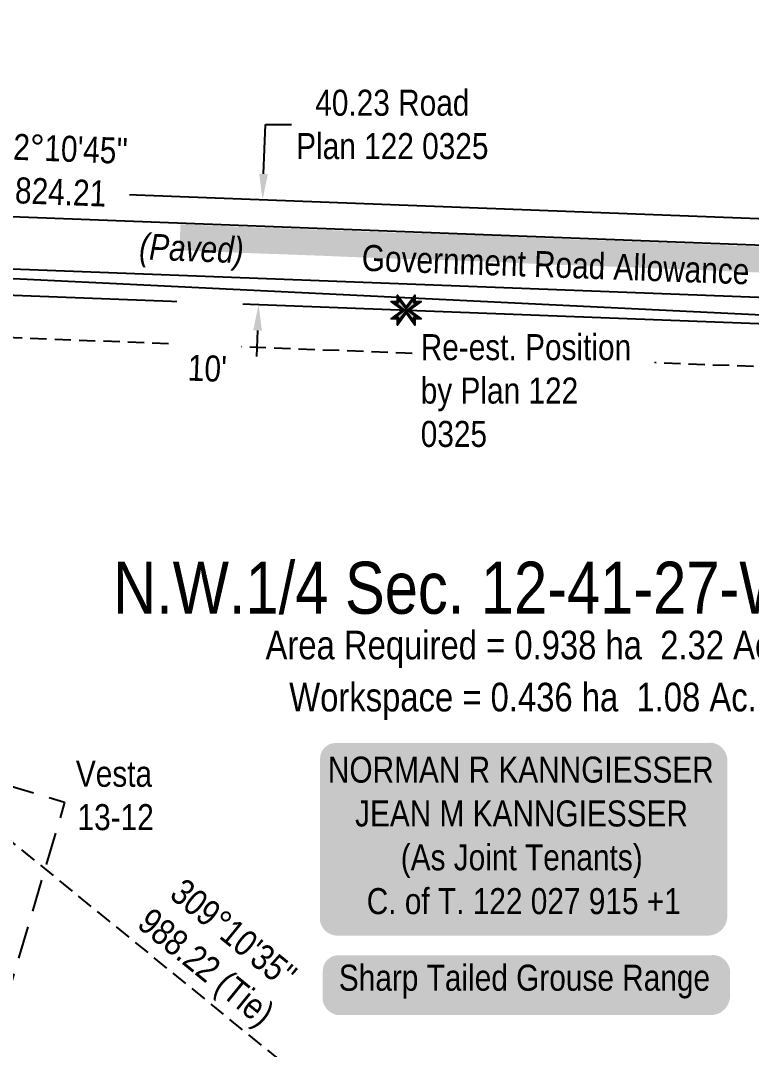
# Model space of a CAD drawing. Extents: x 311053 to 317465, y 5818876 to 5828373.
# Drawn here: x 312247.8 to 312528.6, y 5822313.5 to 5822708.8 of the extents above; entities that cross this region are included whole.
import ezdxf
from ezdxf.enums import TextEntityAlignment as Align

# ---------------------------------------------------------------- set-up
doc = ezdxf.new("R2010")
doc.units = 0
doc.header["$LTSCALE"] = 5
doc.header["$PDSIZE"] = 0.5
for name, pattern in [('foc-ACCESSROAD', [3.75, 2.5, -1.25]), ('foc-TIELINE', [1.875, 1.25, -0.625]), ('UG_PIPE', [1.875, 1.25, -0.625])]:
    doc.linetypes.add(name, pattern=pattern)
doc.layers.get('Defpoints').update_dxf_attribs({"color": 9})
for name, color, linetype in [('AS-OWNER', 7, 'Continuous'), ('AS-PIPE-UG', 44, 'UG_PIPE'), ('AS-ROADS', 254, 'Continuous'), ('AS-TELUS', 224, 'foc-TEL'), ('AS-WILDLIFE-BLOCK', 131, 'Continuous'), ('C-SYMBOL', 7, 'Continuous'), ('C-WS', 13, 'foc-ACCESSROAD'), ('L-AREAREQUIRED', 7, 'Continuous'), ('L-AREAWORK', 5, 'Continuous'), ('L-BD', 7, 'Continuous'), ('L-MON', 1, 'Continuous'), ('L-ROAD-T', 7, 'Continuous'), ('L-SEC', 7, 'Continuous'), ('L-TIE', 7, 'foc-TIELINE'), ('L-TITLEDB', 4, 'Continuous'), ('L-TITLEDB-T', 4, 'Continuous')]:
    doc.layers.add(name, color=color, linetype=linetype)
doc.layers.add('C-WS-T', color=13, linetype='Continuous', lineweight=9)
doc.layers.add('T-TEXT', color=48, linetype='Continuous', lineweight=18)
doc.styles.add('100L', font='ARIALN.TTF', dxfattribs={"height": 11})
doc.styles.add('175L', font='ARIALN.TTF', dxfattribs={"height": 20})
doc.styles.add('80', font='ARIALN.TTF', dxfattribs={"height": 10})
doc.styles.add('80CG', font='ARIALN.TTF', dxfattribs={"height": 10})
doc.styles.add('80L', font='ARIALN.TTF', dxfattribs={"height": 10})
doc.styles.add('80LS', font='ARIALNI.TTF', dxfattribs={"height": 10})
doc.styles.add('foc-LtypeFont', font='ARIALN.TTF', dxfattribs={"height": 7.35})
doc.linetypes.add('foc-TEL', pattern='A,2,-1,["T",foc-LtypeFont,S=0.2,R=0,X=-0.425,Y=-0.75],-1.24,8', length=12.24)
doc.dimstyles.new('Compass 5 000', dxfattribs={"dimscale": 5, "dimtxt": 9, "dimasz": 2, "dimexe": 0.2, "dimexo": 0.0625, "dimgap": 0.5, "dimtad": 0, "dimtih": 1, "dimtoh": 1, "dimzin": 0, "dimdsep": 46, "dimtxsty": '80CG', "dimcen": 0.1, "dimse1": 1, "dimse2": 1, "dimclrd": 256, "dimclrt": 256, "dimaunit": 1, "dimadec": 4, "dimazin": 0, "dimtfac": 0.06, "dimtofl": 0, "dimtmove": 0, "dimatfit": 1, "dimfxl": 0.2, "dimtolj": 1, "dimtzin": 0, "dimlwd": -1, "dimarcsym": 0})

# ---------------------------------------------------------------- blocks, each defined once
blk = doc.blocks.new('*U397')
h = blk.add_hatch(color=59)
edge = h.paths.add_edge_path()
edge.add_line((-71.5, -37), (71.5, -37))
edge.add_arc((71.5, -31), 6, 270, 360)
edge.add_line((77.5, -31), (77.5, 29.5))
edge.add_arc((71.5, 29.5), 6, 0, 90)
edge.add_line((71.5, 35.5), (-71.5, 35.5))
edge.add_arc((-71.5, 29.5), 6, 90, 180)
edge.add_line((-77.5, 29.5), (-77.5, -31))
edge.add_arc((-71.5, -31), 6, 180, 270)
at = {"color": 1, "flags": 128}
blk.add_lwpolyline([(-71.5, -37, 3, 3, 0), (71.5, -37, 3, 3, 0.414214), (77.5, -31, 3, 3, 0), (77.5, 29.5, 3, 0, 0.414214), (71.5, 35.5, 0, 0, 0), (-71.5, 35.5, 0, 0, 0.414214), (-77.5, 29.5, 0, 0, 0), (-77.5, -31, 0, 3, 0.414214)], format="xyseb", close=True, dxfattribs=at)
blk.add_lwpolyline([(-32.21, -14.48, 0, 7.5, 0), (0, 0, 0, 0, 0)], format="xyseb", dxfattribs=at)
at = {"color": 1, "style": '80'}
blk.add_attdef('ENTER_TEXT_001', (-35.99, -5), '', height=10, dxfattribs=at)
blk = doc.blocks.new('*D405')
at = {"layer": 'Defpoints', "color": 0, "transparency": 16777216}
for p in [(312120.27, 5822648.34), (312340.8, 5822639.95), (312118.74, 5822608.14)]:
    blk.add_point(p, dxfattribs=at)
at = {"layer": 'L-TITLEDB-T', "transparency": 16777216}
for p, q in [((312341.18, 5822649.94), (312341.9, 5822668.85)), ((312341.9, 5822668.85), (312351.9, 5822668.85)), ((312338.89, 5822589.76), (312338.51, 5822579.77))]:
    blk.add_line(p, q, dxfattribs=at)
for points in [[(312339.51, 5822650.01), (312342.84, 5822649.88), (312340.8, 5822639.95)], [(312337.22, 5822589.82), (312340.56, 5822589.7), (312339.27, 5822599.75)]]:
    blk.add_solid(points, dxfattribs=at)
at = {"layer": 'L-TITLEDB-T', "transparency": 16777216, "insert": (312390.67, 5822668.85), "char_height": 10, "attachment_point": 5, "style": '80CG'}
blk.add_mtext('\\A1;40.23 Road\\PPlan 122 0325', dxfattribs=at)
blk = doc.blocks.new('TEMP')
h = blk.add_hatch(color=255)
h.dxf.hatch_style = 1
h.paths.add_polyline_path([(0, 0.251), (-0.666, 1.152), (-0.666, 0.666), (-1.152, 0.666), (-0.251, 0), (-1.152, -0.666), (-0.666, -0.666), (-0.666, -1.152), (0, -0.251), (0.666, -1.152), (0.666, -0.666), (1.152, -0.666), (0.251, 0), (1.152, 0.666), (0.666, 0.666), (0.666, 1.152)])
h.paths.add_polyline_path([(0.566, 0.849), (0.566, 0.566), (0.849, 0.566), (0.083, 0), (0.849, -0.566), (0.566, -0.566), (0.566, -0.849), (0, -0.083), (-0.566, -0.849), (-0.566, -0.566), (-0.849, -0.566), (-0.083, 0), (-0.849, 0.566), (-0.566, 0.566), (-0.566, 0.849), (0, 0.083)], flags=16)
h = blk.add_hatch(color=1)
h.dxf.hatch_style = 1
h.paths.add_polyline_path([(0, 0.083), (-0.566, 0.849), (-0.566, 0.566), (-0.849, 0.566), (-0.083, 0), (-0.849, -0.566), (-0.566, -0.566), (-0.566, -0.849), (0, -0.083), (0.566, -0.849), (0.566, -0.566), (0.849, -0.566), (0.083, 0), (0.849, 0.566), (0.566, 0.566), (0.566, 0.849)])
at = {"color": 1}
for p, q in [((-0.083, 0), (0.083, 0)), ((0, 0.083), (0, -0.083))]:
    blk.add_line(p, q, dxfattribs=at)
at = {"color": 255, "flags": 128}
blk.add_lwpolyline([(-0.251, 0), (-1.152, 0.666), (-0.666, 0.666), (-0.666, 1.152), (0, 0.251), (0.666, 1.152), (0.666, 0.666), (1.152, 0.666), (0.251, 0), (1.152, -0.666), (0.666, -0.666), (0.666, -1.152), (0, -0.251), (-0.666, -1.152), (-0.666, -0.666), (-1.152, -0.666)], close=True, dxfattribs=at)
at = {"color": 1, "flags": 128}
blk.add_lwpolyline([(-0.083, 0), (-0.849, 0.566), (-0.566, 0.566), (-0.566, 0.849), (0, 0.083), (0.566, 0.849), (0.566, 0.566), (0.849, 0.566), (0.083, 0), (0.849, -0.566), (0.566, -0.566), (0.566, -0.849), (0, -0.083), (-0.566, -0.849), (-0.566, -0.566), (-0.849, -0.566)], close=True, dxfattribs=at)
blk = doc.blocks.new('*U393')
h = blk.add_hatch(color=255)
edge = h.paths.add_edge_path()
edge.add_line((-71.5, -11.5), (71.5, -11.5))
edge.add_arc((71.5, -5.5), 6, 270, 360)
edge.add_line((77.5, -5.5), (77.5, 4))
edge.add_arc((71.5, 4), 6, 0, 90)
edge.add_line((71.5, 10), (-71.5, 10))
edge.add_arc((-71.5, 4), 6, 90, 180)
edge.add_line((-77.5, 4), (-77.5, -5.5))
edge.add_arc((-71.5, -5.5), 6, 180, 270)
at = {"color": 131, "flags": 128}
blk.add_lwpolyline([(-71.5, -11.5, 3, 3, 0), (71.5, -11.5, 3, 3, 0.414214), (77.5, -5.5, 3, 3, 0), (77.5, 4, 3, 0, 0.414214), (71.5, 10, 0, 0, 0), (-71.5, 10, 0, 0, 0.414214), (-77.5, 4, 0, 0, 0), (-77.5, -5.5, 0, 3, 0.414214)], format="xyseb", close=True, dxfattribs=at)
at = {"color": 131, "style": '80'}
blk.add_attdef('ENTER_TEXT_001', (-35.99, -5), '', height=10, dxfattribs=at)

msp = doc.modelspace()

# ---------------------------------------------------------------- linework, layer by layer
at = {"layer": 'AS-PIPE-UG', "flags": 128}
msp.add_lwpolyline([(312026.73, 5822595.697), (312395.54, 5822581.117), (312644.933, 5822571.599), (312662.128, 5822570.076), (312678.489, 5822570.117), (312693.725, 5822572.163), (312704.449, 5822573.028), (312705.803, 5822585.205), (312705.356, 5822598.504), (312701.814, 5822613.702), (312700.707, 5822625.711), (312702.332, 5822629.348)], dxfattribs=at)
at = {"layer": 'AS-ROADS', "const_width": 9.999, "flags": 128}
msp.add_lwpolyline([(312309.066, 5822625.569), (312319.928, 5822625.118), (312330.929, 5822624.645), (312341.981, 5822624.233), (312353.146, 5822623.849), (312364.434, 5822623.416), (312375.884, 5822622.94), (312387.457, 5822622.494), (312399.099, 5822622.111), (312410.77, 5822621.76), (312422.457, 5822621.376), (312434.24, 5822620.888), (312446.067, 5822620.332), (312457.979, 5822619.854), (312467.988, 5822619.51), (312478.047, 5822619.155), (312488.15, 5822618.77), (312498.273, 5822618.374), (312508.435, 5822617.946), (312518.6, 5822617.519), (312528.793, 5822617.112), (312538.997, 5822616.726)], dxfattribs=at)
at = {"layer": 'AS-TELUS', "flags": 128}
msp.add_lwpolyline([(311893.769, 5822626.762), (312649.014, 5822590.114), (312670.517, 5822589.446), (312684.975, 5822592.438), (312696.468, 5822592.502), (312705.82, 5822592.245), (312715.226, 5822591.72), (312728.131, 5822590.96), (312740.855, 5822590.265), (312751.361, 5822589.815), (312759.75, 5822590.419), (312771.533, 5822589.66), (312782.171, 5822588.665), (312794.489, 5822589.841), (312800.446, 5822590.842), (312817.518, 5822590.459), (312829.176, 5822590.033), (312895.242, 5822587.612)], dxfattribs=at)
at = {"layer": 'C-WS', "flags": 128}
msp.add_lwpolyline([(312151.004, 5822358.726), (312173.648, 5822435.446), (312264.753, 5822408.556), (312242.109, 5822331.836)], close=True, dxfattribs=at)
at = {"layer": 'L-SEC'}
for points in [[(311995.365, 5822643.026), (312798.792, 5822612.462)], [(311994.593, 5822622.926), (312798.026, 5822592.359)]]:
    msp.add_lwpolyline(points, dxfattribs=at)
at = {"layer": 'L-TITLEDB'}
for p, q in [((311995.751, 5822653.071), (312799.175, 5822622.514)), ((311994.208, 5822612.875), (312797.643, 5822582.324))]:
    msp.add_line(p, q, dxfattribs=at)

# ---------------------------------------------------------------- block references
at = {"layer": 'AS-OWNER', "color": 3}
ref = msp.add_blockref('*U397', (312440.39, 5822395.747), dxfattribs=dict(at, xscale=0.9998991, yscale=0.9998991, zscale=0.9998991))
ref.add_attrib('ENTER_TEXT_001', 'NORMAN R KANNGIESSER', (312365.909, 5822416.004), dxfattribs={"layer": '0', "color": 1, "height": 9.99899, "style": '80'})
ref.add_attrib('ENTER_TEXT_002', 'JEAN M KANNGIESSER', (312376.355, 5822399.162), dxfattribs={"layer": '0', "color": 1, "height": 9.99899, "style": '80'})
ref.add_attrib('ENTER_TEXT_003', '(As Joint Tenants)', (312393.914, 5822382.326), dxfattribs={"layer": '0', "color": 1, "height": 9.99899, "style": '80'})
ref.add_attrib('ENTER_TEXT_004', 'C. of T. 122 027 915 +1', (312380.829, 5822365.484), dxfattribs={"layer": '0', "color": 1, "height": 9.99899, "style": '80'})
at = {"layer": 'AS-WILDLIFE-BLOCK', "color": 3}
ref = msp.add_blockref('*U393', (312441.448, 5822339.685), dxfattribs=at)
ref.add_attrib('ENTER_TEXT_001', 'Sharp Tailed Grouse Range', (312370.115, 5822336.066), dxfattribs={"layer": '0', "color": 131, "height": 10, "style": '80'})
at = {"layer": 'L-MON', "xscale": 4.999495499999933, "yscale": 4.999495499999933, "zscale": 4.999495499999933}
msp.add_blockref('TEMP', (312395.93, 5822597.599), dxfattribs=at)

# ---------------------------------------------------------------- texts
at = {"layer": 'C-SYMBOL', "color": 3, "insert": (312436.778, 5822500.892), "char_height": 19.99798, "width": 306.84489, "attachment_point": 2, "style": '175L', "bg_fill": 3, "box_fill_scale": 1.15, "bg_fill_color": 256, "bg_fill_true_color": 256, "bg_fill_transparency": 0}
msp.add_mtext('N.W.1/4 Sec. 12-41-27-W.4M.', dxfattribs=at)
at = {"layer": 'C-WS-T', "insert": (312266.482, 5822424.424), "char_height": 9.99899, "attachment_point": 1, "style": '80L'}
msp.add_mtext_dynamic_manual_height_columns('\\pi2.5832;Vesta\\P\\pi3.2209;13-12', width=33.90152, gutter_width=50, heights=[0], dxfattribs=at)
at = {"layer": 'L-AREAWORK', "color": 5, "linetype": 'Continuous', "insert": (312440.877, 5822454.385), "char_height": 10.99889, "width": 179.68855, "attachment_point": 2, "style": '100L', "bg_fill": 3, "box_fill_scale": 1.15, "bg_fill_color": 256, "bg_fill_true_color": 256, "bg_fill_transparency": 0}
msp.add_mtext('Workspace = 0.436 ha  1.08 Ac.', dxfattribs=at)
at = {"layer": 'L-BD', "insert": (312332.89, 5822361.973), "char_height": 9.99899, "width": 88.41515, "attachment_point": 2, "rotation": 320.8231, "style": '80L'}
msp.add_mtext("309°10'35'' 988.22 (Tie)", dxfattribs=at)
at = {"layer": 'L-ROAD-T', "style": '80L'}
msp.add_text('Government Road Allowance', height=9.99899, rotation=357.97324, dxfattribs=at).set_placement((312453.41, 5822615.074), align=Align.MIDDLE_CENTER)
at = {"layer": 'T-TEXT', "style": '80LS'}
msp.add_text('(Paved)', height=9.999, rotation=357.82121, dxfattribs=at).set_placement((312313.511, 5822621.305), align=Align.MIDDLE_CENTER)

# ---------------------------------------------------------------- next in the draw order: texts
at = {"layer": 'L-AREAREQUIRED', "color": 5, "linetype": 'Continuous', "insert": (312440.892, 5822474.383), "char_height": 10.99889, "width": 197.92, "attachment_point": 2, "style": '100L', "bg_fill": 3, "box_fill_scale": 1.15, "bg_fill_color": 256, "bg_fill_true_color": 256, "bg_fill_transparency": 0}
msp.add_mtext('Area Required = 0.938 ha  2.32 Ac.', dxfattribs=at)
at = {"layer": 'L-BD', "insert": (312264.044, 5822664.636), "char_height": 9.99899, "width": 50.74912, "attachment_point": 2, "rotation": 357.8212, "style": '80L', "bg_fill": 3, "box_fill_scale": 1.1, "bg_fill_color": 256, "bg_fill_transparency": 0}
msp.add_mtext("92°10'45'' 824.21", dxfattribs=at)

# ---------------------------------------------------------------- next in the draw order: linework, layer by layer
at = {"layer": 'L-TIE'}
msp.add_line((312740.099, 5821989.425), (311974.108, 5822613.639), dxfattribs=at)

# ---------------------------------------------------------------- next in the draw order: texts
at = {"layer": 'L-BD', "insert": (312320.403, 5822596.866), "char_height": 9.999, "width": 15.22466, "attachment_point": 2, "rotation": 357.8224, "style": '80L', "bg_fill": 2}
msp.add_mtext("\\P10'", dxfattribs=at)

# ---------------------------------------------------------------- next in the draw order: dimensions: what is measured, and where the dimension line sits
at = {"layer": 'L-TITLEDB-T'}
dim = msp.add_linear_dim(base=(312340.798, 5822639.951), p1=(312118.737, 5822608.139), p2=(312120.266, 5822648.336), angle=87.82237, text='40.23 Road\\PPlan 122 0325', dimstyle='Compass 5 000', dxfattribs=at)
dim.commit()
dim.dimension.update_dxf_attribs({"geometry": '*D405', "text_midpoint": (312390.666, 5822668.847), "dimtype": 161})

# ---------------------------------------------------------------- next in the draw order: texts
at = {"layer": 'L-MON', "insert": (312401.58, 5822588.331), "char_height": 9.99897, "attachment_point": 1, "style": '80L', "bg_fill": 3, "box_fill_scale": 1.1, "bg_fill_color": 256, "bg_fill_transparency": 0}
msp.add_mtext_dynamic_manual_height_columns('Re-est. Position by Plan 122 0325', width=88.8038, gutter_width=50, heights=[0], dxfattribs=at)

doc.saveas('drawing.dxf')
